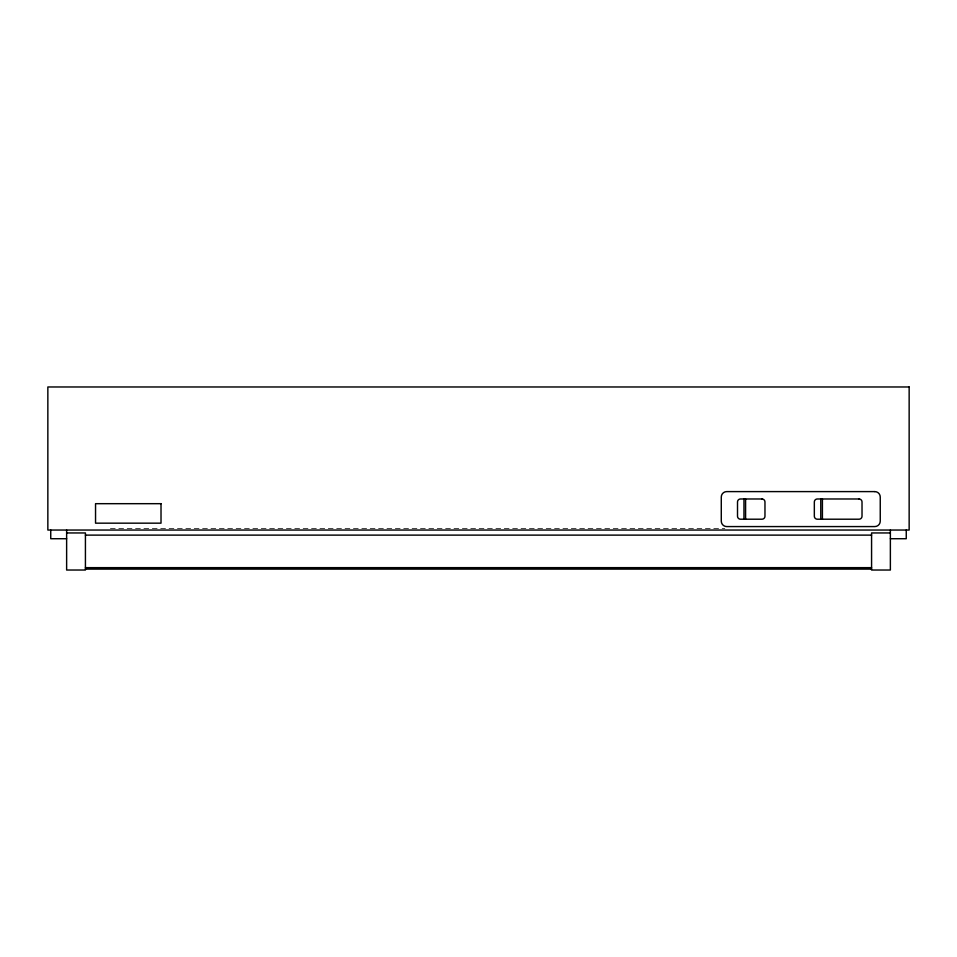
<?xml version="1.0" encoding="UTF-8"?>
<svg xmlns="http://www.w3.org/2000/svg" width="957" height="957" viewBox="0 0 957 957"><rect width="100%" height="100%" fill="white"/><g stroke="black" fill="none" stroke-linecap="round" stroke-linejoin="round"><path stroke-width="0.72" stroke-dasharray="4.79 3.59" d="M110.426 528.599L724.832 528.599"/><path stroke-width="1.44" d="M66.631 532.953L85.424 532.953L85.424 570.025L66.631 570.025L66.631 530.046M890.369 532.953L871.576 532.953L871.576 570.025L890.369 570.025L890.369 530.046M85.424 535.119L871.576 535.119M66.631 538.719L50.745 538.719L50.745 530.046M890.369 538.719L906.255 538.719L906.255 530.046M85.424 567.657L871.576 567.657M85.424 569.104L871.576 569.104M822.41 498.98L822.41 519.208M820.771 498.98L820.771 519.208M745.587 498.98L745.587 519.208M743.96 498.98L743.96 519.208M909.15 386.975L47.85 386.975L47.85 530.046L909.15 530.046L909.15 386.975M874.806 491.599L726.722 491.599A5.443 5.443 0 0 0 721.279 497.042L721.279 521.134A5.443 5.443 0 0 0 726.722 526.577L874.806 526.577A5.443 5.443 0 0 0 880.249 521.134L880.249 497.042A5.443 5.443 0 0 0 874.806 491.599M761.987 498.98L740.491 498.98A2.979 2.979 0 0 0 737.512 501.958L737.512 516.23A2.979 2.979 0 0 0 740.491 519.208L761.987 519.208A2.979 2.979 0 0 0 764.966 516.23L764.966 501.958A2.979 2.979 0 0 0 761.987 498.98M859.039 498.98L817.314 498.98A2.979 2.979 0 0 0 814.335 501.958L814.335 516.23A2.979 2.979 0 0 0 817.314 519.208L859.039 519.208A2.979 2.979 0 0 0 862.018 516.23L862.018 501.958A2.979 2.979 0 0 0 859.039 498.98M161.015 503.681L95.544 503.681L95.544 523.168L161.015 523.168L161.015 503.681"/></g></svg>
